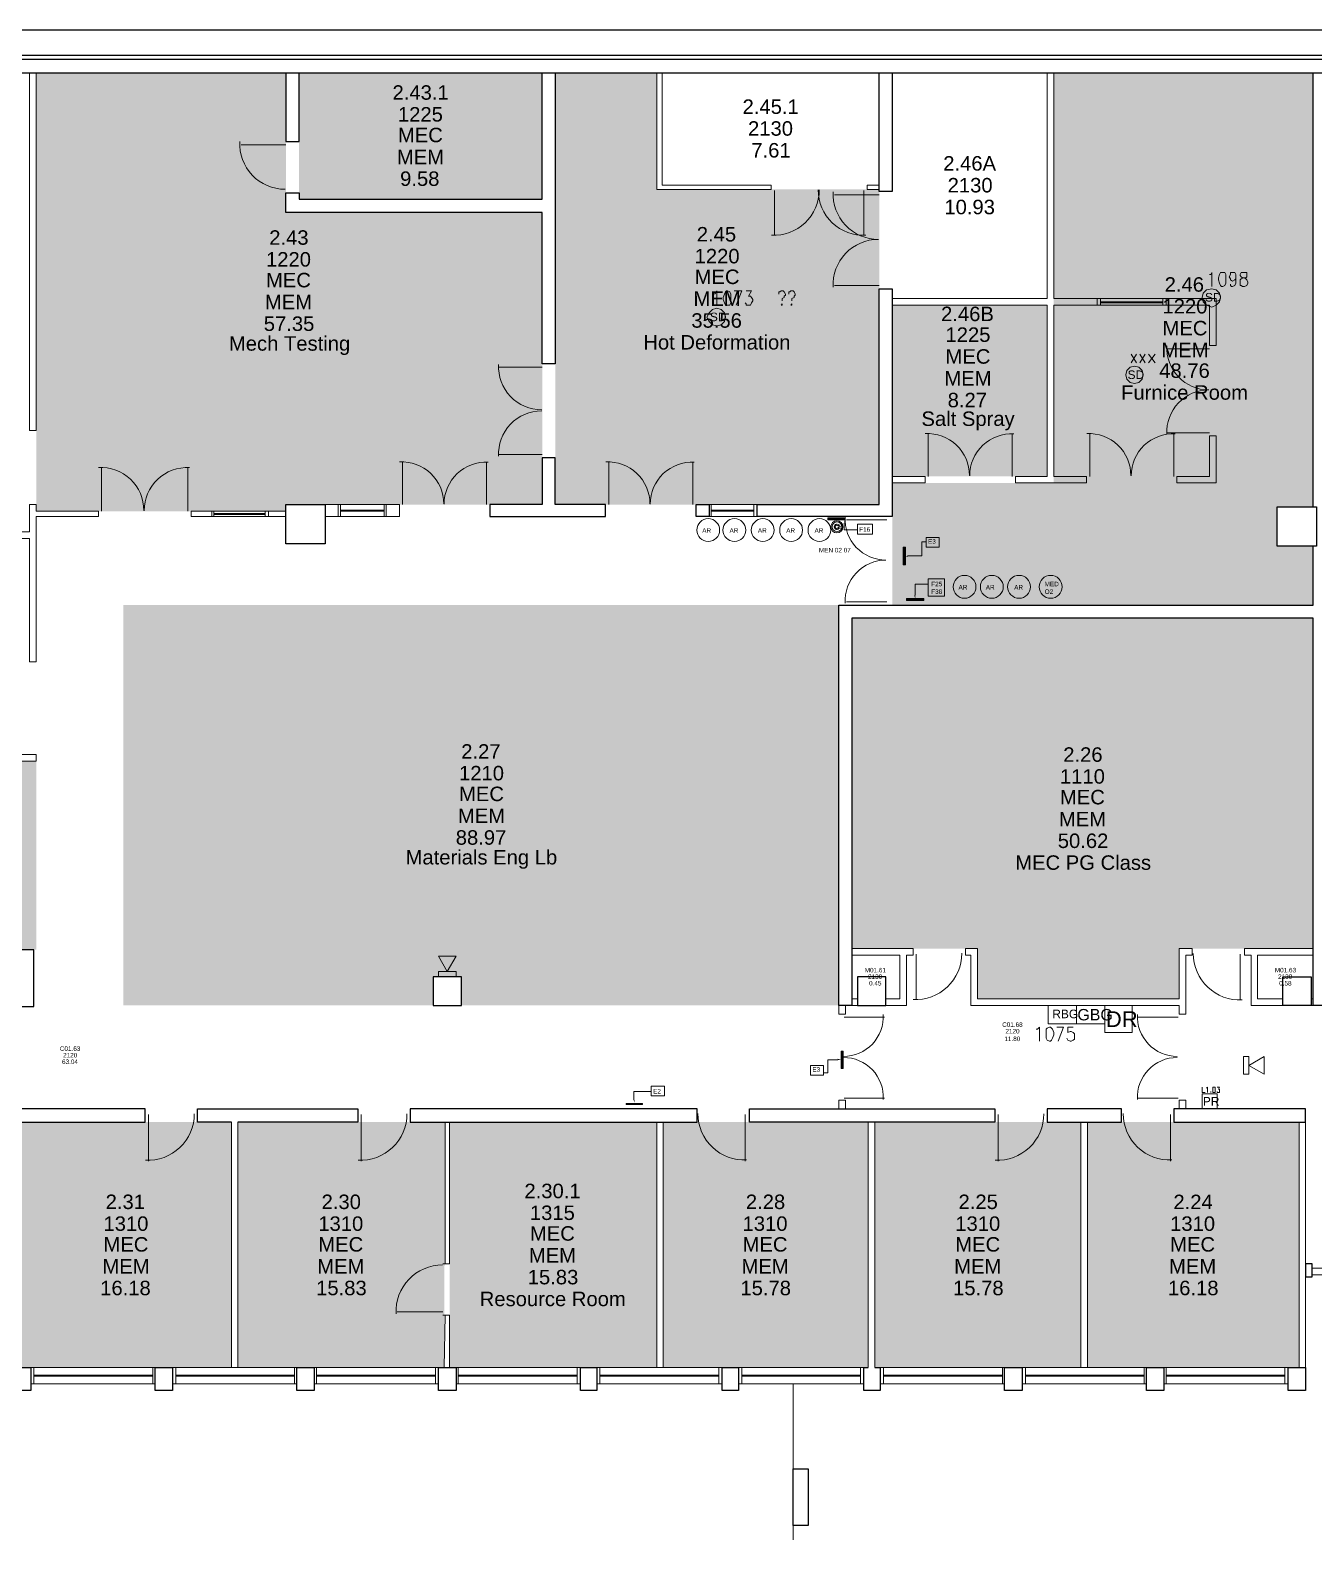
# Model space of a CAD drawing. Header units: millimetres. Extents: x -59 to 47, y 152 to 919.
# Drawn here: x -27.99 to -4.97, y 170.63 to 197.7 of the extents above; entities that cross this region are included whole.
import ezdxf

# ---------------------------------------------------------------- set-up
doc = ezdxf.new("R2010")
doc.units = ezdxf.units.MM
for name, color, linetype, true_color in [('PDF_014401$_ps_FIRE_ACCESS', 7, 'Continuous', 0x37dd00), ('PDF_014401$_ps_FIRE_ALARM', 7, 'Continuous', 0x37dd00), ('PDF_014401$HL-TMP', 7, 'Continuous', 0xbfebf9)]:
    doc.layers.add(name, color=color, linetype=linetype, true_color=true_color)
for name, color, linetype in [('PDF_014401$_ps_TEXTBOLD$FIRE', 2, 'Continuous'), ('PDF_014401$BL-ABOVE', 7, 'Continuous'), ('PDF_014401$DR', 7, 'Continuous'), ('PDF_014401$EQ', 7, 'Continuous'), ('PDF_014401$FI', 7, 'Continuous'), ('PDF_014401$FI-DSG', 7, 'Continuous'), ('PDF_014401$WA', 7, 'Continuous'), ('PDF_014401$WA-COL', 7, 'Continuous'), ('PDF_014401$WA-EXT', 7, 'Continuous'), ('PDF_014401$WA-PART', 7, 'Continuous'), ('PDF_014401$WN', 7, 'Continuous'), ('PDF_Text', 7, 'Continuous')]:
    doc.layers.add(name, color=color, linetype=linetype)
doc.styles.add('PDF ArialMT', font='arial.ttf')

msp = doc.modelspace()

# ---------------------------------------------------------------- linework, layer by layer
at = {"layer": 'PDF_014401$_ps_FIRE_ACCESS', "lineweight": 0}
for points in [[(-6.794, 192.727), (-6.716, 192.766), (-6.657, 192.825), (-6.637, 192.903), (-6.657, 192.981), (-6.716, 193.04), (-6.794, 193.06), (-6.892, 193.04), (-6.95, 192.981), (-6.97, 192.903), (-6.95, 192.825), (-6.892, 192.766)], [(-15.674, 192.395), (-15.595, 192.414), (-15.537, 192.473), (-15.517, 192.551), (-15.537, 192.629), (-15.595, 192.688), (-15.674, 192.708), (-15.752, 192.688), (-15.811, 192.629), (-15.85, 192.551), (-15.811, 192.473), (-15.752, 192.414)], [(-8.183, 191.358), (-8.104, 191.377), (-8.046, 191.436), (-8.026, 191.514), (-8.046, 191.593), (-8.104, 191.651), (-8.183, 191.671), (-8.261, 191.651), (-8.319, 191.593), (-8.339, 191.514), (-8.319, 191.436), (-8.261, 191.377)], [(-20.348, 181.089), (-20.661, 181.089), (-20.505, 180.815)], [(-20.661, 180.815), (-20.661, 180.718), (-20.348, 180.718), (-20.348, 180.815)], [(-8.222, 179.72), (-8.222, 180.209), (-8.711, 180.209), (-8.711, 179.72)], [(-6.129, 179.29), (-6.227, 179.29), (-6.227, 178.977), (-6.129, 178.977)], [(-5.855, 178.977), (-5.855, 179.29), (-6.129, 179.133)]]:
    msp.add_lwpolyline(points, close=True, dxfattribs=at)
at = {"layer": 'PDF_014401$_ps_FIRE_ALARM', "lineweight": 0}
for points in [[(-9.219, 179.877), (-9.219, 180.209), (-9.728, 180.209), (-9.728, 179.877)], [(-8.711, 179.877), (-8.711, 180.209), (-9.219, 180.209), (-9.219, 179.877)], [(-6.696, 178.351), (-6.696, 178.625), (-6.97, 178.625), (-6.97, 178.351)]]:
    msp.add_lwpolyline(points, close=True, dxfattribs=at)
at = {"layer": 'PDF_014401$_ps_TEXTBOLD$FIRE', "lineweight": 20}
for points in [[(-6.833, 193.314), (-6.813, 193.314), (-6.794, 193.353), (-6.794, 193.099)], [(-6.364, 193.275), (-6.364, 193.236), (-6.383, 193.216), (-6.422, 193.196), (-6.461, 193.216), (-6.461, 193.236), (-6.481, 193.275), (-6.461, 193.314), (-6.461, 193.353), (-6.422, 193.353), (-6.383, 193.353), (-6.364, 193.314), (-6.364, 193.275), (-6.364, 193.216), (-6.364, 193.157), (-6.383, 193.118), (-6.422, 193.099), (-6.442, 193.099), (-6.461, 193.118), (-6.461, 193.138)], [(-15.713, 192.962), (-15.693, 192.981), (-15.674, 193.02), (-15.674, 192.766)], [(-15.322, 192.766), (-15.224, 193.02), (-15.361, 193.02)], [(-15.146, 193.02), (-15.048, 193.02), (-15.106, 192.923), (-15.067, 192.923), (-15.048, 192.903), (-15.028, 192.864), (-15.028, 192.844), (-15.048, 192.805), (-15.067, 192.766), (-15.087, 192.766), (-15.126, 192.766), (-15.146, 192.766), (-15.146, 192.786), (-15.165, 192.805)], [(-14.559, 192.962), (-14.559, 193.001), (-14.539, 193.001), (-14.52, 193.02), (-14.481, 193.02), (-14.461, 193.001), (-14.441, 192.962), (-14.441, 192.942), (-14.461, 192.923), (-14.461, 192.903), (-14.5, 192.884), (-14.5, 192.844)], [(-14.383, 192.962), (-14.383, 193.001), (-14.363, 193.001), (-14.344, 193.02), (-14.305, 193.02), (-14.285, 193.001), (-14.265, 192.962), (-14.265, 192.942), (-14.285, 192.923), (-14.285, 192.903), (-14.324, 192.884), (-14.324, 192.844)], [(-8.241, 191.886), (-8.143, 191.73)], [(-8.143, 191.886), (-8.241, 191.73)], [(-8.085, 191.886), (-7.987, 191.73)], [(-7.987, 191.886), (-8.085, 191.73)], [(-7.928, 191.886), (-7.811, 191.73)], [(-7.811, 191.886), (-7.928, 191.73)], [(-9.943, 179.779), (-9.923, 179.779), (-9.884, 179.818), (-9.884, 179.564)], [(-9.552, 179.564), (-9.454, 179.818), (-9.571, 179.818)], [(-9.278, 179.818), (-9.376, 179.818), (-9.376, 179.72), (-9.337, 179.74), (-9.317, 179.74), (-9.278, 179.72), (-9.258, 179.701), (-9.258, 179.661), (-9.258, 179.642), (-9.258, 179.603), (-9.278, 179.583), (-9.317, 179.564), (-9.337, 179.564), (-9.376, 179.583), (-9.395, 179.622)], [(-6.97, 178.742), (-6.97, 178.644), (-6.911, 178.644)], [(-6.892, 178.723), (-6.872, 178.742), (-6.872, 178.644)], [(-6.813, 178.664), (-6.813, 178.644), (-6.813, 178.664)], [(-6.696, 178.742), (-6.657, 178.742), (-6.676, 178.703), (-6.657, 178.703), (-6.657, 178.684), (-6.657, 178.664), (-6.657, 178.644), (-6.676, 178.644), (-6.696, 178.644), (-6.696, 178.664)]]:
    msp.add_lwpolyline(points, dxfattribs=at)
for points in [[(-6.618, 193.353), (-6.637, 193.353), (-6.657, 193.314), (-6.676, 193.255), (-6.676, 193.216), (-6.657, 193.157), (-6.637, 193.118), (-6.618, 193.099), (-6.598, 193.099), (-6.559, 193.118), (-6.54, 193.157), (-6.54, 193.216), (-6.54, 193.255), (-6.54, 193.314), (-6.559, 193.353), (-6.598, 193.353)], [(-6.246, 193.353), (-6.266, 193.353), (-6.285, 193.314), (-6.285, 193.294), (-6.266, 193.275), (-6.246, 193.255), (-6.207, 193.255), (-6.187, 193.236), (-6.168, 193.216), (-6.148, 193.177), (-6.148, 193.157), (-6.168, 193.118), (-6.207, 193.099), (-6.246, 193.099), (-6.266, 193.118), (-6.285, 193.118), (-6.285, 193.157), (-6.285, 193.177), (-6.285, 193.216), (-6.266, 193.236), (-6.227, 193.255), (-6.187, 193.255), (-6.168, 193.275), (-6.168, 193.294), (-6.168, 193.314), (-6.168, 193.353), (-6.207, 193.353)], [(-15.498, 193.02), (-15.517, 193.001), (-15.537, 192.962), (-15.556, 192.903), (-15.556, 192.864), (-15.537, 192.805), (-15.517, 192.766), (-15.498, 192.766), (-15.478, 192.766), (-15.439, 192.766), (-15.419, 192.805), (-15.419, 192.864), (-15.419, 192.903), (-15.419, 192.962), (-15.439, 193.001), (-15.478, 193.02)], [(-14.5, 192.786), (-14.52, 192.766), (-14.5, 192.766)], [(-14.324, 192.786), (-14.344, 192.766), (-14.324, 192.766)], [(-9.708, 179.818), (-9.747, 179.798), (-9.767, 179.779), (-9.767, 179.72), (-9.767, 179.681), (-9.767, 179.622), (-9.747, 179.583), (-9.708, 179.564), (-9.689, 179.564), (-9.669, 179.583), (-9.649, 179.622), (-9.63, 179.681), (-9.63, 179.72), (-9.649, 179.779), (-9.669, 179.798), (-9.689, 179.818)], [(-6.755, 178.742), (-6.774, 178.742), (-6.774, 178.723), (-6.774, 178.703), (-6.774, 178.684), (-6.774, 178.664), (-6.774, 178.644), (-6.755, 178.644), (-6.735, 178.644), (-6.735, 178.664), (-6.735, 178.684), (-6.735, 178.703), (-6.735, 178.723), (-6.735, 178.742)]]:
    msp.add_lwpolyline(points, close=True, dxfattribs=at)
at = {"layer": 'PDF_014401$BL-ABOVE', "lineweight": 9}
for points in [[(-14.305, 173.168), (-14.305, 173.422)], [(-14.305, 172.405), (-14.305, 172.914)], [(-14.305, 171.896), (-14.305, 172.151)], [(-14.305, 170.879), (-14.305, 170.625)]]:
    msp.add_lwpolyline(points, dxfattribs=at)
at = {"layer": 'PDF_014401$DR', "lineweight": 0}
for points in [[(-23.4, 195.641), (-24.202, 195.641), (-23.4, 195.641)], [(-14.637, 194.82), (-14.637, 194.018), (-14.637, 194.82)], [(-12.759, 194.742), (-13.561, 194.742), (-12.759, 194.742)], [(-13.033, 194.82), (-13.033, 194.018), (-13.033, 194.82)], [(-12.759, 193.118), (-13.561, 193.118), (-12.759, 193.118)], [(-6.833, 191.984), (-7.596, 191.984), (-6.833, 191.984)], [(-18.803, 191.651), (-19.586, 191.651), (-18.803, 191.651)], [(-11.879, 189.695), (-11.879, 190.458), (-11.879, 189.695)], [(-10.373, 189.695), (-10.373, 190.458), (-10.373, 189.695)], [(-8.984, 189.695), (-8.984, 190.458), (-8.984, 189.695)], [(-6.833, 190.478), (-7.596, 190.478), (-6.833, 190.478)], [(-7.478, 189.695), (-7.478, 190.458), (-7.478, 189.695)], [(-18.803, 190.087), (-19.586, 190.087), (-18.803, 190.087)], [(-26.705, 189.069), (-26.705, 189.852), (-26.705, 189.069)], [(-25.16, 189.069), (-25.16, 189.852), (-25.16, 189.069)], [(-21.307, 189.187), (-21.307, 189.95), (-21.307, 189.187)], [(-19.801, 189.187), (-19.801, 189.95), (-19.801, 189.187)], [(-17.61, 189.187), (-17.61, 189.95), (-17.61, 189.187)], [(-16.104, 189.187), (-16.104, 189.95), (-16.104, 189.187)], [(-12.622, 188.913), (-13.346, 188.913), (-12.622, 188.913)], [(-12.622, 187.446), (-13.346, 187.446), (-12.622, 187.446)], [(-12.094, 181.128), (-12.094, 180.307), (-12.094, 181.128)], [(-6.285, 181.128), (-6.285, 180.307), (-6.285, 181.128)], [(-13.385, 179.994), (-12.662, 179.994), (-13.385, 179.994)], [(-7.4, 179.994), (-8.124, 179.994), (-7.4, 179.994)], [(-13.385, 178.547), (-12.662, 178.547), (-13.385, 178.547)], [(-7.4, 178.547), (-8.124, 178.547), (-7.4, 178.547)], [(-25.864, 178.253), (-25.864, 177.412), (-25.864, 178.253)], [(-22.05, 178.253), (-22.05, 177.412), (-22.05, 178.253)], [(-15.165, 178.253), (-15.165, 177.412), (-15.165, 178.253)], [(-10.627, 178.253), (-10.627, 177.412), (-10.627, 178.253)], [(-7.537, 178.253), (-7.537, 177.412), (-7.537, 178.253)], [(-20.583, 174.713), (-21.405, 174.713), (-20.583, 174.713)], [(-14.305, 171.896), (-14.305, 173.422)]]:
    msp.add_lwpolyline(points, dxfattribs=at)
for points in [[(-13.585, 194.798, 0.429403), (-12.774, 193.944, 0.429403), (-13.585, 193.09)], [(-7.6, 192.037, 0.429403), (-6.848, 191.245, 0.429403), (-7.6, 190.453)], [(-8.246, 189.709, 0.429403), (-9.038, 190.461)], [(-13.37, 188.965, 0.429403), (-12.638, 188.193, 0.429403), (-13.37, 187.422)]]:
    msp.add_lwpolyline(points, format="xyb", dxfattribs=at)
for centre, radius, start, end in [((-23.415, 195.655), 0.812, 177.0447, 270), ((-14.647, 194.83), 0.812, 267.045, 0.0003), ((-13.043, 194.83), 0.812, 179.9997, 272.955), ((-18.813, 191.661), 0.773, 177.0437, 270.0001), ((-18.813, 190.096), 0.773, 89.9999, 182.9563), ((-11.894, 189.709), 0.753, 0, 92.9553), ((-10.383, 189.705), 0.753, 87.0438, 180.0006), ((-7.488, 189.705), 0.753, 87.0438, 180.0006), ((-26.721, 189.083), 0.773, 0, 92.9553), ((-25.17, 189.079), 0.773, 87.0437, 180.0001), ((-21.322, 189.201), 0.753, 0, 92.9553), ((-19.81, 189.197), 0.753, 87.0438, 180.0006), ((-17.625, 189.201), 0.753, 0, 92.9553), ((-16.114, 189.197), 0.753, 87.0438, 180.0006), ((-12.109, 181.142), 0.831, 267.0447, 360), ((-6.295, 181.138), 0.831, 180.0005, 272.9563), ((-13.4, 180.007), 0.714, 270, 2.9553), ((-7.415, 180.007), 0.714, 177.0447, 270), ((-13.4, 178.56), 0.714, 357.0447, 90), ((-7.415, 178.56), 0.714, 90, 182.9553), ((-25.874, 178.263), 0.831, 267.0437, 359.9995), ((-22.06, 178.263), 0.831, 267.0437, 359.9995), ((-15.18, 178.267), 0.831, 180, 272.9553), ((-10.637, 178.263), 0.831, 267.0437, 359.9995), ((-7.552, 178.267), 0.831, 180, 272.9553), ((-20.593, 174.723), 0.831, 90.0005, 182.9563)]:
    msp.add_arc(centre, radius, start, end, dxfattribs=at)
at = {"layer": 'PDF_014401$EQ', "lineweight": 9}
for centre in [(-15.826, 188.731), (-15.356, 188.731), (-14.848, 188.731), (-14.339, 188.731), (-13.831, 188.731), (-11.229, 187.714), (-10.74, 187.714), (-10.251, 187.714), (-9.684, 187.714)]:
    msp.add_circle(centre, 0.205, dxfattribs=at)
at = {"layer": 'PDF_014401$FI', "lineweight": 9}
msp.add_lwpolyline([(-13.424, 188.757), (-13.503, 188.776), (-13.424, 188.815)], close=True, dxfattribs=at)
for radius in [0.108, 0.088]:
    msp.add_circle((-13.518, 188.79), radius, dxfattribs=at)
for radius, start, end in [(0.0489, 22.7694, 337.2306), (0.0293, 22.7697, 337.2303)]:
    msp.add_arc((-13.518, 188.79), radius, start, end, dxfattribs=at)
at = {"layer": 'PDF_014401$FI-DSG', "lineweight": 9}
for points in [[(-13.679, 188.913), (-13.385, 188.913), (-13.385, 188.952), (-13.679, 188.952)], [(-13.151, 188.835), (-12.877, 188.835), (-12.877, 188.659), (-13.151, 188.659)], [(-12.29, 188.111), (-12.29, 188.424), (-12.329, 188.424), (-12.329, 188.111)], [(-11.918, 188.6), (-11.684, 188.6), (-11.684, 188.424), (-11.918, 188.424)], [(-11.879, 187.857), (-11.586, 187.857), (-11.586, 187.544), (-11.879, 187.544)], [(-12.27, 187.466), (-11.957, 187.466), (-11.957, 187.505), (-12.27, 187.505)], [(-13.444, 179.388), (-13.444, 179.075), (-13.405, 179.075), (-13.405, 179.388)], [(-13.992, 179.133), (-13.757, 179.133), (-13.757, 178.957), (-13.992, 178.957)], [(-16.847, 178.762), (-16.613, 178.762), (-16.613, 178.586), (-16.847, 178.586)], [(-17.297, 178.429), (-17.004, 178.429), (-17.004, 178.449), (-17.297, 178.449)]]:
    msp.add_lwpolyline(points, close=True, dxfattribs=at)
for points in [[(-13.385, 188.854), (-13.385, 188.737), (-13.248, 188.737), (-13.151, 188.737)], [(-12.251, 188.268), (-11.997, 188.268), (-11.997, 188.522), (-11.918, 188.522)], [(-12.114, 187.563), (-12.114, 187.759), (-11.957, 187.759), (-11.879, 187.759)], [(-13.503, 179.231), (-13.679, 179.231), (-13.679, 178.996), (-13.757, 178.996)], [(-17.16, 178.507), (-17.16, 178.664), (-16.925, 178.664), (-16.847, 178.664)]]:
    msp.add_lwpolyline(points, dxfattribs=at)
at = {"layer": 'PDF_014401$FI-DSG', "lineweight": -3, "transparency": 33554559}
for points in [[(-13.385, 188.952), (-13.679, 188.952), (-13.385, 188.913)], [(-13.679, 188.952), (-13.385, 188.913), (-13.679, 188.913)], [(-13.385, 188.854), (-13.385, 188.913), (-13.366, 188.854)], [(-12.29, 188.424), (-12.329, 188.424), (-12.29, 188.111)], [(-12.329, 188.424), (-12.29, 188.111), (-12.329, 188.111)], [(-12.251, 188.248), (-12.29, 188.268), (-12.251, 188.268)], [(-11.957, 187.505), (-12.27, 187.505), (-11.957, 187.466)], [(-12.27, 187.505), (-11.957, 187.466), (-12.27, 187.466)], [(-12.114, 187.563), (-12.114, 187.505), (-12.133, 187.563)], [(-13.503, 179.251), (-13.444, 179.231), (-13.503, 179.231)], [(-13.405, 179.388), (-13.444, 179.388), (-13.405, 179.075)], [(-13.444, 179.388), (-13.405, 179.075), (-13.444, 179.075)], [(-17.004, 178.449), (-17.297, 178.449), (-17.004, 178.429)], [(-17.297, 178.449), (-17.004, 178.429), (-17.297, 178.429)], [(-17.141, 178.507), (-17.16, 178.449), (-17.16, 178.507)]]:
    msp.add_solid(points, dxfattribs=at)
at = {"layer": 'PDF_014401$HL-TMP', "lineweight": 0}
msp.add_lwpolyline([(-4.975, 196.932), (-4.994, 196.932), (-4.975, 196.932)], dxfattribs=at)
msp.add_lwpolyline([(-24.26, 173.715), (-24.26, 173.715), (-24.26, 173.715)], close=True, dxfattribs=at)
at = {"layer": 'PDF_014401$HL-TMP', "lineweight": -3, "transparency": 33554559}
for points in [[(-23.4, 196.932), (-27.879, 196.932), (-23.4, 194.429)], [(-27.879, 196.932), (-23.4, 194.429), (-27.879, 194.429)], [(-18.803, 196.932), (-23.165, 196.932), (-18.803, 194.663)], [(-23.165, 196.932), (-18.803, 194.663), (-23.165, 194.663)], [(-16.749, 196.932), (-18.568, 196.932), (-16.749, 194.839)], [(-18.568, 196.932), (-16.749, 194.839), (-18.568, 194.839)], [(-4.994, 196.932), (-4.975, 196.932), (-9.63, 196.932)], [(-4.975, 196.932), (-9.63, 196.932), (-4.975, 189.578)], [(-9.63, 196.932), (-4.975, 189.578), (-9.63, 189.578)], [(-4.975, 196.932), (-4.994, 196.932), (-4.994, 196.932)], [(-12.759, 194.839), (-18.568, 194.839), (-12.759, 189.187)], [(-18.568, 194.839), (-12.759, 189.187), (-18.568, 189.187)], [(-18.803, 194.429), (-27.879, 194.429), (-18.803, 189.187)], [(-27.879, 194.429), (-18.803, 189.187), (-27.879, 189.187)], [(-9.747, 192.766), (-12.525, 192.766), (-9.747, 189.695)], [(-12.525, 192.766), (-9.747, 189.695), (-12.525, 189.695)], [(-4.975, 189.578), (-12.525, 189.578), (-4.975, 189.148)], [(-12.525, 189.578), (-4.975, 189.148), (-12.525, 189.148)], [(-23.4, 189.187), (-27.879, 189.187), (-23.4, 189.069)], [(-27.879, 189.187), (-23.4, 189.069), (-27.879, 189.069)], [(-5.62, 189.148), (-12.525, 189.148), (-5.62, 188.444)], [(-12.525, 189.148), (-5.62, 188.444), (-12.525, 188.444)], [(-4.975, 188.444), (-12.525, 188.444), (-4.975, 187.387)], [(-12.525, 188.444), (-4.975, 187.387), (-12.525, 187.387)], [(-13.483, 187.387), (-26.314, 187.387), (-13.483, 180.718)], [(-26.314, 187.387), (-13.483, 180.718), (-26.314, 180.718)], [(-4.975, 187.153), (-13.248, 187.153), (-4.975, 181.226)], [(-13.248, 187.153), (-4.975, 181.226), (-13.248, 181.226)], [(-27.879, 184.59), (-30.637, 184.59), (-27.879, 183.71)], [(-30.637, 184.59), (-27.879, 183.71), (-30.637, 183.71)], [(-27.879, 183.71), (-32.964, 183.71), (-27.879, 181.207)], [(-32.964, 183.71), (-27.879, 181.207), (-32.964, 181.207)], [(-7.381, 181.226), (-7.381, 181.226), (-13.248, 181.226)], [(-7.381, 181.226), (-13.248, 181.226), (-4.975, 181.226)], [(-13.248, 181.226), (-10.999, 181.226), (-10.999, 181.226)], [(-13.248, 181.226), (-7.381, 181.226), (-7.381, 181.226)], [(-7.381, 181.226), (-7.381, 181.226), (-13.248, 181.226)], [(-7.381, 181.226), (-10.999, 181.226), (-7.381, 180.327)], [(-10.999, 181.226), (-7.381, 180.327), (-10.999, 180.327)], [(-20.759, 180.718), (-20.759, 180.718), (-26.314, 180.718)], [(-20.759, 180.718), (-26.314, 180.718), (-20.251, 180.718)], [(-20.759, 180.718), (-26.314, 180.718), (-20.759, 180.209)], [(-26.314, 180.718), (-20.759, 180.209), (-26.314, 180.209)], [(-13.483, 180.209), (-20.251, 180.209), (-20.251, 180.718)], [(-20.251, 180.718), (-13.483, 180.718), (-13.483, 180.209)], [(-13.483, 180.209), (-13.483, 180.209), (-20.251, 180.209)], [(-24.378, 178.116), (-28.153, 178.116), (-24.378, 173.715)], [(-28.153, 178.116), (-24.378, 173.715), (-28.153, 173.715)], [(-20.544, 178.116), (-24.26, 178.116), (-20.564, 173.715)], [(-24.26, 178.116), (-20.564, 173.715), (-24.26, 173.715)], [(-16.749, 178.116), (-20.466, 178.116), (-16.749, 173.715)], [(-20.466, 178.116), (-16.749, 173.715), (-20.466, 173.715)], [(-12.955, 178.116), (-16.632, 178.116), (-12.955, 173.715)], [(-16.632, 178.116), (-12.955, 173.715), (-16.632, 173.715)], [(-9.141, 178.116), (-12.838, 178.116), (-9.141, 173.715)], [(-12.838, 178.116), (-9.141, 173.715), (-12.838, 173.715)], [(-5.229, 178.116), (-9.024, 178.116), (-5.229, 173.715)], [(-9.024, 178.116), (-5.229, 173.715), (-9.024, 173.715)], [(-24.26, 173.715), (-20.564, 173.715), (-20.564, 173.715)]]:
    msp.add_solid(points, dxfattribs=at)
at = {"layer": 'PDF_014401$WA', "lineweight": 20}
for points in [[(-27.996, 196.932), (-27.996, 190.517), (-27.879, 190.517), (-27.879, 196.932)], [(-33.629, 188.698), (-32.729, 188.698), (-32.729, 189.187), (-32.612, 189.187), (-32.612, 188.698), (-27.996, 188.698), (-27.996, 189.187), (-27.879, 189.187), (-27.879, 189.069), (-26.764, 189.069), (-26.764, 188.972), (-27.879, 188.972), (-27.879, 186.37), (-27.996, 186.37), (-27.996, 188.581), (-33.629, 188.581)], [(-23.4, 188.972), (-23.713, 188.972), (-23.713, 189.069), (-23.4, 189.069)], [(-22.695, 189.187), (-22.461, 189.187), (-22.461, 188.972), (-22.695, 188.972)], [(-12.642, 180.209), (-12.27, 180.209), (-12.27, 181.109), (-12.153, 181.109), (-12.153, 181.226), (-13.248, 181.226)], [(-13.151, 180.327), (-13.248, 180.327), (-13.248, 181.109), (-12.388, 181.109), (-12.388, 180.327), (-12.642, 180.327)], [(-5.522, 180.209), (-6.09, 180.209), (-6.09, 181.109), (-6.207, 181.109), (-6.207, 181.226), (-4.975, 181.226)], [(-4.975, 181.109), (-5.972, 181.109), (-5.972, 180.327), (-5.522, 180.327)], [(-5.014, 180.327), (-4.975, 180.327)], [(-13.483, 180.209), (-13.483, 180.053), (-13.366, 180.053), (-13.366, 180.209)], [(-13.151, 180.209), (-13.248, 180.209)], [(-5.014, 180.209), (-4.975, 180.209)], [(-13.483, 178.351), (-13.483, 178.507), (-13.366, 178.507), (-13.366, 178.351)], [(-7.381, 178.351), (-7.381, 178.507), (-7.263, 178.507), (-7.263, 178.351)], [(-24.378, 178.116), (-24.378, 173.715)], [(-24.26, 178.116), (-24.26, 173.715)], [(-20.583, 175.574), (-20.466, 175.574), (-20.466, 178.116)], [(-20.544, 175.574), (-20.544, 178.116)], [(-16.749, 173.715), (-16.749, 178.116)], [(-16.632, 173.715), (-16.632, 178.116)], [(-12.955, 173.715), (-12.955, 178.116)], [(-12.838, 173.715), (-12.838, 178.116)], [(-9.141, 173.715), (-9.141, 178.116)], [(-9.024, 173.715), (-9.024, 178.116)], [(-5.229, 173.715), (-5.229, 178.116)], [(-5.112, 175.574), (-5.112, 178.116)], [(-5.112, 173.715), (-5.112, 175.339)], [(-20.466, 173.715), (-20.466, 174.654), (-20.583, 174.654)], [(-20.564, 173.715), (-20.544, 174.654)]]:
    msp.add_lwpolyline(points, dxfattribs=at)
for points in [[(-24.73, 189.069), (-25.101, 189.069), (-25.101, 188.972), (-24.73, 188.972)], [(-21.6, 188.972), (-21.6, 189.187), (-21.365, 189.187), (-21.365, 188.972)], [(-30.754, 184.708), (-30.754, 183.828), (-34.783, 183.828), (-34.783, 183.71), (-30.637, 183.71), (-30.637, 184.59), (-27.879, 184.59), (-27.879, 184.708)], [(-11.116, 181.109), (-11.214, 181.109), (-11.214, 181.226), (-10.999, 181.226), (-10.999, 180.327), (-7.381, 180.327), (-7.381, 181.226), (-7.146, 181.226), (-7.146, 181.109), (-7.263, 181.109), (-7.263, 180.209), (-7.263, 180.053), (-7.381, 180.053), (-7.381, 180.209), (-11.116, 180.209)]]:
    msp.add_lwpolyline(points, close=True, dxfattribs=at)
at = {"layer": 'PDF_014401$WA-COL', "lineweight": 25}
for points in [[(17.088, 197.695), (-43.663, 197.695), (-43.663, 184.317), (-46.714, 184.317), (-46.714, 184.023), (-43.213, 184.023), (-43.213, 197.245), (16.619, 197.245), (16.619, 180.268), (17.088, 180.268)], [(-23.4, 189.187), (-22.695, 189.187), (-22.695, 188.483), (-23.4, 188.483)], [(-5.62, 189.148), (-4.916, 189.148), (-4.916, 188.444), (-5.62, 188.444)], [(-27.918, 181.207), (-28.426, 181.207), (-28.426, 180.19), (-27.918, 180.19)], [(-20.759, 180.209), (-20.251, 180.209), (-20.251, 180.718), (-20.759, 180.718)], [(-12.642, 180.209), (-12.642, 180.718), (-13.151, 180.718), (-13.151, 180.209)], [(-5.014, 180.209), (-5.522, 180.209), (-5.522, 180.718), (-5.014, 180.718)], [(-28.27, 173.715), (-27.976, 173.715), (-27.976, 173.305), (-28.27, 173.305)], [(-25.747, 173.715), (-25.434, 173.715), (-25.434, 173.305), (-25.747, 173.305)], [(-23.204, 173.715), (-22.891, 173.715), (-22.891, 173.305), (-23.204, 173.305)], [(-20.661, 173.715), (-20.348, 173.715), (-20.348, 173.305), (-20.661, 173.305)], [(-18.119, 173.715), (-17.825, 173.715), (-17.825, 173.305), (-18.119, 173.305)], [(-15.576, 173.715), (-15.283, 173.715), (-15.283, 173.305), (-15.576, 173.305)], [(-10.51, 173.715), (-10.197, 173.715), (-10.197, 173.305), (-10.51, 173.305)], [(-7.967, 173.715), (-7.654, 173.715), (-7.654, 173.305), (-7.967, 173.305)], [(-5.425, 173.715), (-5.112, 173.715), (-5.112, 173.305), (-5.425, 173.305)], [(-14.305, 171.896), (-14.031, 171.896), (-14.031, 170.879), (-14.305, 170.879)]]:
    msp.add_lwpolyline(points, close=True, dxfattribs=at)
msp.add_lwpolyline([(-12.838, 173.715), (-12.74, 173.715), (-12.74, 173.305), (-13.033, 173.305), (-13.033, 173.715), (-12.955, 173.715)], dxfattribs=at)
at = {"layer": 'PDF_014401$WA-EXT', "lineweight": 25}
for points in [[(34.496, 177.94), (34.496, 180.209), (16.56, 180.209), (16.56, 197.167), (-43.135, 197.167), (-43.135, 183.945), (-46.714, 183.945), (-46.714, 176.493), (-43.663, 176.493), (-43.663, 173.715), (-43.135, 173.715), (-43.135, 178.39), (-46.714, 178.39)], [(-41.375, 180.444), (-42.9, 180.444), (-42.9, 196.932), (16.325, 196.932), (16.325, 179.974), (34.261, 179.974), (34.261, 177.94)], [(-23.4, 196.932), (-23.4, 195.7), (-23.165, 195.7), (-23.165, 196.932)], [(-18.568, 196.932), (-18.568, 191.71), (-18.803, 191.71), (-18.803, 194.429), (-23.4, 194.429), (-23.4, 194.781), (-23.165, 194.781), (-23.165, 194.663), (-18.803, 194.663), (-18.803, 196.932)], [(-4.74, 196.932), (-4.74, 180.209), (-4.975, 180.209), (-4.975, 187.153), (-13.248, 187.153), (-13.248, 180.209), (-13.483, 180.209), (-13.483, 187.387), (-4.975, 187.387), (-4.975, 188.444)], [(-12.525, 196.932), (-12.525, 194.8), (-12.759, 194.8), (-12.759, 196.932)], [(-4.975, 189.148), (-4.975, 196.932)], [(-24.378, 178.116), (-24.984, 178.116), (-24.984, 178.351), (-22.109, 178.351), (-22.109, 178.116), (-24.26, 178.116)]]:
    msp.add_lwpolyline(points, dxfattribs=at)
for points in [[(-12.525, 188.972), (-14.95, 188.972), (-14.95, 189.187), (-12.759, 189.187), (-12.759, 193.06), (-12.525, 193.06)], [(-17.669, 188.972), (-17.669, 189.187), (-18.568, 189.187), (-18.568, 190.028), (-18.803, 190.028), (-18.803, 189.187), (-19.742, 189.187), (-19.742, 188.972)], [(-15.811, 189.187), (-15.811, 188.972), (-16.045, 188.972), (-16.045, 189.187)], [(-25.923, 178.116), (-25.923, 178.351), (-28.27, 178.351), (-28.27, 178.116)], [(-16.026, 178.116), (-16.026, 178.351), (-21.17, 178.351), (-21.17, 178.116)], [(-10.686, 178.116), (-15.087, 178.116), (-15.087, 178.351), (-10.686, 178.351)], [(-8.417, 178.116), (-8.417, 178.351), (-9.747, 178.351), (-9.747, 178.116)], [(-5.112, 178.116), (-5.112, 178.351), (-7.478, 178.351), (-7.478, 178.116)], [(-5.112, 175.339), (-4.994, 175.339), (-4.994, 175.574), (-5.112, 175.574)]]:
    msp.add_lwpolyline(points, close=True, dxfattribs=at)
at = {"layer": 'PDF_014401$WA-PART', "lineweight": 18}
for points in [[(-16.652, 196.932), (-16.652, 194.918), (-14.696, 194.918), (-14.696, 194.839), (-16.749, 194.839), (-16.749, 196.932)], [(-9.747, 196.932), (-9.747, 192.884), (-12.525, 192.884)], [(-12.525, 192.766), (-9.747, 192.766), (-9.747, 189.695), (-10.314, 189.695), (-10.314, 189.578), (-9.043, 189.578), (-9.043, 189.695), (-9.63, 189.695), (-9.63, 192.766), (-8.848, 192.766), (-8.848, 192.884), (-9.63, 192.884), (-9.63, 196.932)], [(-12.759, 194.839), (-12.975, 194.839), (-12.975, 194.918), (-12.759, 194.918)], [(-12.525, 189.695), (-11.938, 189.695), (-11.938, 189.578), (-12.525, 189.578)]]:
    msp.add_lwpolyline(points, dxfattribs=at)
for points in [[(-6.833, 192.042), (-6.833, 192.766), (-7.615, 192.766), (-7.615, 192.884), (-6.716, 192.884), (-6.716, 192.042)], [(-6.716, 190.419), (-6.833, 190.419), (-6.833, 189.695), (-7.42, 189.695), (-7.42, 189.578), (-6.716, 189.578)]]:
    msp.add_lwpolyline(points, close=True, dxfattribs=at)
at = {"layer": 'PDF_014401$WN', "lineweight": 0}
for points in [[(-8.848, 192.884), (-8.848, 192.766)], [(-8.789, 192.884), (-8.789, 192.766)], [(-8.789, 192.825), (-7.674, 192.825)], [(-8.789, 192.805), (-7.674, 192.805)], [(-7.674, 192.766), (-7.674, 192.884)], [(-7.615, 192.766), (-7.615, 192.884)], [(-24.73, 189.069), (-24.73, 188.972)], [(-24.691, 189.069), (-24.691, 188.972)], [(-24.691, 189.03), (-23.771, 189.03)], [(-24.691, 189.011), (-23.771, 189.011)], [(-23.771, 188.972), (-23.771, 189.069)], [(-23.713, 188.972), (-23.713, 189.069)], [(-22.461, 189.187), (-22.461, 188.972)], [(-22.422, 189.187), (-22.422, 188.972)], [(-22.422, 189.089), (-21.639, 189.089)], [(-22.422, 189.069), (-21.639, 189.069)], [(-21.639, 188.972), (-21.639, 189.187)], [(-21.6, 188.972), (-21.6, 189.187)], [(-15.811, 189.187), (-15.811, 188.972)], [(-15.771, 189.187), (-15.771, 188.972)], [(-15.771, 189.089), (-15.009, 189.089)], [(-15.771, 189.069), (-15.009, 189.069)], [(-15.009, 188.972), (-15.009, 189.187)], [(-14.95, 188.972), (-14.95, 189.187)], [(-4.994, 175.378), (-4.994, 175.495)], [(-27.976, 173.715), (-27.976, 173.422)], [(-27.918, 173.715), (-27.918, 173.422)], [(-27.918, 173.579), (-25.786, 173.579)], [(-27.918, 173.559), (-25.786, 173.559)], [(-25.786, 173.422), (-25.786, 173.715)], [(-25.747, 173.422), (-25.747, 173.715)], [(-25.434, 173.715), (-25.434, 173.422)], [(-25.375, 173.715), (-25.375, 173.422)], [(-25.375, 173.579), (-23.243, 173.579)], [(-25.375, 173.559), (-23.243, 173.559)], [(-23.243, 173.422), (-23.243, 173.715)], [(-23.204, 173.422), (-23.204, 173.715)], [(-22.891, 173.715), (-22.891, 173.422)], [(-22.852, 173.715), (-22.852, 173.422)], [(-22.852, 173.579), (-20.72, 173.579)], [(-22.852, 173.559), (-20.72, 173.559)], [(-20.72, 173.422), (-20.72, 173.715)], [(-20.661, 173.422), (-20.661, 173.715)], [(-20.348, 173.715), (-20.348, 173.422)], [(-20.309, 173.715), (-20.309, 173.422)], [(-20.309, 173.579), (-18.177, 173.579)], [(-20.309, 173.559), (-18.177, 173.559)], [(-18.177, 173.422), (-18.177, 173.715)], [(-18.119, 173.422), (-18.119, 173.715)], [(-17.825, 173.715), (-17.825, 173.422)], [(-17.767, 173.715), (-17.767, 173.422)], [(-17.767, 173.579), (-15.635, 173.579)], [(-17.767, 173.559), (-15.635, 173.559)], [(-15.635, 173.422), (-15.635, 173.715)], [(-15.576, 173.422), (-15.576, 173.715)], [(-15.283, 173.715), (-15.283, 173.422)], [(-15.224, 173.715), (-15.224, 173.422)], [(-15.224, 173.579), (-13.092, 173.579)], [(-15.224, 173.559), (-13.092, 173.559)], [(-13.092, 173.422), (-13.092, 173.715)], [(-13.033, 173.422), (-13.033, 173.715)], [(-12.74, 173.715), (-12.74, 173.422)], [(-12.681, 173.715), (-12.681, 173.422)], [(-12.681, 173.579), (-10.549, 173.579)], [(-12.681, 173.559), (-10.549, 173.559)], [(-10.549, 173.422), (-10.549, 173.715)], [(-10.51, 173.422), (-10.51, 173.715)], [(-10.197, 173.715), (-10.197, 173.422)], [(-10.138, 173.715), (-10.138, 173.422)], [(-10.138, 173.579), (-8.006, 173.579)], [(-10.138, 173.559), (-8.006, 173.559)], [(-8.006, 173.422), (-8.006, 173.715)], [(-7.967, 173.422), (-7.967, 173.715)], [(-7.654, 173.715), (-7.654, 173.422)], [(-7.615, 173.715), (-7.615, 173.422)], [(-7.615, 173.579), (-5.483, 173.579)], [(-7.615, 173.559), (-5.483, 173.559)], [(-5.483, 173.422), (-5.483, 173.715)], [(-5.425, 173.422), (-5.425, 173.715)]]:
    msp.add_lwpolyline(points, dxfattribs=at)
at = {"layer": 'PDF_014401$WN', "lineweight": 9}
for points in [[(-7.615, 192.884), (-8.848, 192.884)], [(-8.848, 192.766), (-7.615, 192.766)], [(-23.713, 189.069), (-24.73, 189.069)], [(-24.73, 188.972), (-23.713, 188.972)], [(-21.6, 189.187), (-22.461, 189.187)], [(-22.461, 188.972), (-21.6, 188.972)], [(-14.95, 189.187), (-15.811, 189.187)], [(-15.811, 188.972), (-14.95, 188.972)], [(-4.994, 175.495), (-4.251, 175.495)], [(-4.251, 175.378), (-4.994, 175.378)], [(-25.747, 173.715), (-27.976, 173.715)], [(-23.204, 173.715), (-25.434, 173.715)], [(-20.661, 173.715), (-22.891, 173.715)], [(-18.119, 173.715), (-20.348, 173.715)], [(-15.576, 173.715), (-17.825, 173.715)], [(-13.033, 173.715), (-15.283, 173.715)], [(-10.51, 173.715), (-12.74, 173.715)], [(-7.967, 173.715), (-10.197, 173.715)], [(-5.425, 173.715), (-7.654, 173.715)], [(-27.976, 173.422), (-25.747, 173.422)], [(-25.434, 173.422), (-23.204, 173.422)], [(-22.891, 173.422), (-20.661, 173.422)], [(-20.348, 173.422), (-18.119, 173.422)], [(-17.825, 173.422), (-15.576, 173.422)], [(-15.283, 173.422), (-13.033, 173.422)], [(-12.74, 173.422), (-10.51, 173.422)], [(-10.197, 173.422), (-7.967, 173.422)], [(-7.654, 173.422), (-5.425, 173.422)]]:
    msp.add_lwpolyline(points, dxfattribs=at)

# ---------------------------------------------------------------- texts
at = {"layer": 'PDF_Text', "lineweight": -3, "attachment_point": 4, "style": 'PDF ArialMT'}
for s, insert, char_height in [('2.43.1', (-21.488, 196.576), 0.2595), ('1225', (-21.391, 196.185), 0.2595), ('2.45.1', (-15.21, 196.322), 0.2595), ('2130', (-15.112, 195.931), 0.2595), ('MEC', (-21.391, 195.814), 0.2595), ('MEM', (-21.41, 195.422), 0.2595), ('7.61', (-15.053, 195.54), 0.2595), ('2.46A', (-11.611, 195.305), 0.2595), ('9.58', (-21.352, 195.031), 0.2595), ('2130', (-11.532, 194.914), 0.2595), ('10.93', (-11.591, 194.523), 0.2595), ('2.43', (-23.699, 193.975), 0.2595), ('2.45', (-16.031, 194.034), 0.2595), ('1220', (-23.757, 193.584), 0.2595), ('1220', (-16.07, 193.642), 0.2595), ('MEC', (-23.757, 193.212), 0.2595), ('MEC', (-16.07, 193.271), 0.2595), ('MEM', (-16.09, 192.88), 0.2595), ('2.46', (-7.64, 193.134), 0.2595), ('MEM', (-23.777, 192.821), 0.2595), ('2.46B', (-11.65, 192.606), 0.2595), ('1220', (-7.679, 192.743), 0.2595), ('57.35', (-23.797, 192.43), 0.2595), ('35.56', (-16.129, 192.488), 0.2595), ('MEC', (-7.679, 192.351), 0.2595), ('Mech Testing', (-24.422, 192.039), 0.2595), ('Hot Deformation', (-16.99, 192.097), 0.2595), ('1225', (-11.571, 192.234), 0.2595), ('MEC', (-11.571, 191.843), 0.2595), ('MEM', (-7.699, 191.96), 0.2595), ('48.76', (-7.738, 191.589), 0.2595), ('MEM', (-11.591, 191.452), 0.2595), ('8.27', (-11.532, 191.061), 0.2595), ('Furnice Room', (-8.422, 191.197), 0.2595), ('Salt Spray', (-12.002, 190.689), 0.2595), ('AR', (-15.933, 188.723), 0.0817), ('AR', (-15.444, 188.723), 0.0817), ('AR', (-14.936, 188.723), 0.0817), ('AR', (-14.427, 188.723), 0.0817), ('AR', (-13.919, 188.723), 0.0817), ('F16', (-13.117, 188.742), 0.0817), ('MEN 02 07', (-13.84, 188.371), 0.0817), ('E3', (-11.884, 188.527), 0.0817), ('F25', (-11.826, 187.764), 0.0817), ('F38', (-11.826, 187.627), 0.0817), ('AR', (-11.337, 187.706), 0.0817), ('AR', (-10.848, 187.706), 0.0817), ('AR', (-10.339, 187.706), 0.0817), ('O2', (-9.792, 187.627), 0.0817), ('MED', (-9.792, 187.764), 0.0817), ('2.27', (-20.256, 184.762), 0.2595), ('2.26', (-9.459, 184.704), 0.2595), ('1210', (-20.295, 184.371), 0.2595), ('1110', (-9.518, 184.312), 0.2595), ('MEC', (-20.295, 183.999), 0.2595), ('MEC', (-9.518, 183.941), 0.2595), ('MEM', (-20.315, 183.608), 0.2595), ('MEM', (-9.537, 183.549), 0.2595), ('88.97', (-20.354, 183.217), 0.2595), ('50.62', (-9.557, 183.158), 0.2595), ('Materials Eng Lb', (-21.254, 182.826), 0.2595), ('MEC PG Class', (-10.32, 182.767), 0.2595), ('M01.61', (-13.019, 180.84), 0.0817), ('M01.63', (-5.664, 180.84), 0.0817), ('2130', (-12.96, 180.723), 0.0817), ('0.45', (-12.941, 180.605), 0.0817), ('2130', (-5.606, 180.723), 0.0817), ('0.58', (-5.586, 180.605), 0.0817), ('C01.68', (-10.554, 179.862), 0.0817), ('2120', (-10.496, 179.745), 0.0817), ('C01.63', (-27.454, 179.432), 0.0817), ('11.80', (-10.515, 179.608), 0.0817), ('63.04', (-27.415, 179.197), 0.0817), ('2120', (-27.396, 179.314), 0.0817), ('E3', (-13.958, 179.06), 0.0817), ('E2', (-16.814, 178.669), 0.0817), ('2.31', (-26.633, 176.684), 0.2595), ('2.30', (-22.76, 176.684), 0.2595), ('2.30.1', (-19.122, 176.879), 0.2595), ('2.28', (-15.151, 176.684), 0.2595), ('2.25', (-11.337, 176.684), 0.2595), ('2.24', (-7.483, 176.684), 0.2595), ('1315', (-19.024, 176.488), 0.2595), ('1310', (-26.672, 176.293), 0.2595), ('1310', (-22.819, 176.293), 0.2595), ('MEC', (-19.024, 176.117), 0.2595), ('1310', (-15.21, 176.293), 0.2595), ('1310', (-11.395, 176.293), 0.2595), ('1310', (-7.542, 176.293), 0.2595), ('MEC', (-26.672, 175.921), 0.2595), ('MEC', (-22.819, 175.921), 0.2595), ('MEC', (-15.21, 175.921), 0.2595), ('MEC', (-11.395, 175.921), 0.2595), ('MEC', (-7.542, 175.921), 0.2595), ('MEM', (-19.043, 175.725), 0.2595), ('MEM', (-26.691, 175.53), 0.2595), ('MEM', (-22.838, 175.53), 0.2595), ('15.83', (-19.063, 175.334), 0.2595), ('MEM', (-15.229, 175.53), 0.2595), ('MEM', (-11.415, 175.53), 0.2595), ('MEM', (-7.562, 175.53), 0.2595), ('16.18', (-26.731, 175.139), 0.2595), ('15.83', (-22.858, 175.139), 0.2595), ('15.78', (-15.249, 175.139), 0.2595), ('15.78', (-11.435, 175.139), 0.2595), ('16.18', (-7.581, 175.139), 0.2595), ('Resource Room', (-19.924, 174.943), 0.2595)]:
    msp.add_mtext(s, dxfattribs=dict(at, insert=insert, char_height=char_height))
at = {"layer": 'PDF_Text', "color": 2, "lineweight": -3, "attachment_point": 4, "style": 'PDF ArialMT'}
for s, insert, char_height in [('SD', (-6.916, 192.905), 0.1533), ('SD', (-15.796, 192.553), 0.1533), ('SD', (-8.305, 191.516), 0.1533), ('RBG', (-9.655, 180.054), 0.1533), ('GBG', (-9.205, 180.04), 0.2043), ('PR', (-6.955, 178.489), 0.1533)]:
    msp.add_mtext(s, dxfattribs=dict(at, insert=insert, char_height=char_height))
at = {"layer": 'PDF_Text', "color": 82, "lineweight": -3, "true_color": 0x37dd00, "insert": (-8.696, 179.962), "char_height": 0.2838, "attachment_point": 4, "style": 'PDF ArialMT'}
msp.add_mtext('DR', dxfattribs=at)

doc.saveas('drawing.dxf')
